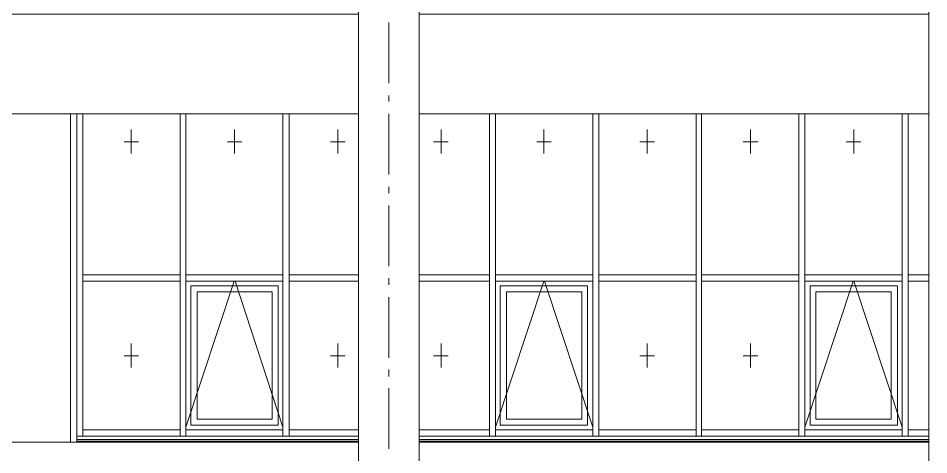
# Model space of a CAD drawing. Header units: millimetres. Extents: x -135211 to 49383, y -8033 to 228499.
# Drawn here: x -90898 to -83397, y 11541 to 15132 of the extents above; entities that cross this region are included whole.
import ezdxf

# ---------------------------------------------------------------- set-up
doc = ezdxf.new("R2010")
doc.units = ezdxf.units.MM
doc.layers.add('PDF _Геометрия', color=7, linetype='Continuous', true_color=0x1d1d1d)

msp = doc.modelspace()

# ---------------------------------------------------------------- linework, layer by layer
at = {"layer": 'PDF _Геометрия', "color": 7, "lineweight": 9}
for points in [[(-88095.8, 19123.9), (-88095.8, 7923.2), (-88095.8, 10145.6), (-91194.4, 10145.6), (-91194.4, 7444.9), (-89695.9, 7444.9), (-91194.4, 7444.9)], [(-83397.1, 18544), (-83591.8, 18544), (-84442.7, 18544), (-85293.5, 18544), (-86140.1, 18544), (-86991, 18544), (-87596.3, 18544), (-87596.3, 19123.9), (-87596.3, 8283)], [(-87596.3, 18544), (-83397.1, 18544), (-83397.1, 19123.9), (-83397.1, 9904.3)], [(-87846.1, 14598.7), (-87846.1, 15098.3)], [(-87846.1, 14446.4), (-87846.1, 14497.2)], [(-90377.4, 11694.9), (-90364.7, 11694.9), (-90415.5, 11694.9), (-90415.5, 12994.4), (-90415.5, 11720.3), (-90415.5, 11644.1), (-90466.3, 11644.1), (-90466.3, 11720.3), (-90466.3, 12994.4), (-90466.3, 14344.8)], [(-90364.7, 14344.8), (-90364.7, 12994.4), (-90364.7, 11694.9), (-90364.7, 11745.7), (-89564.7, 11745.7), (-89564.7, 11694.9), (-90364.7, 11694.9), (-89564.7, 11694.9), (-89556.2, 11694.9)], [(-89518.1, 14344.8), (-89518.1, 12994.4), (-89518.1, 11694.9), (-89564.7, 11694.9), (-89564.7, 12994.4), (-89564.7, 14344.8)], [(-88667.3, 14344.8), (-88667.3, 12994.4), (-88667.3, 11694.9), (-88718.1, 11694.9), (-88718.1, 12994.4), (-88718.1, 14344.8)], [(-87846.1, 13845.3), (-87846.1, 14344.8)], [(-86965.6, 14344.8), (-86965.6, 12994.4), (-86965.6, 11694.9), (-87016.4, 11694.9), (-87016.4, 12994.4), (-87016.4, 14344.8)], [(-86114.7, 14344.8), (-86114.7, 12994.4), (-86114.7, 11694.9), (-86165.5, 11694.9), (-86165.5, 12994.4), (-86165.5, 14344.8)], [(-85268.1, 14344.8), (-85268.1, 12994.4), (-85268.1, 11694.9), (-85314.7, 11694.9), (-85314.7, 12994.4), (-85314.7, 14344.8)], [(-84417.3, 14344.8), (-84417.3, 12994.4), (-84417.3, 11694.9), (-84468.1, 11694.9), (-84468.1, 12994.4), (-84468.1, 14344.8)], [(-83566.4, 14344.8), (-83566.4, 12994.4), (-83566.4, 11694.9), (-83617.2, 11694.9), (-83617.2, 12994.4), (-83617.2, 14344.8)], [(-89966.8, 14217.8), (-89966.8, 14018.8)], [(-89116, 14217.8), (-89116, 14018.8)], [(-88265.1, 14217.8), (-88265.1, 14018.8)], [(-87414.3, 14217.8), (-87414.3, 14018.8)], [(-86567.7, 14217.8), (-86567.7, 14018.8)], [(-85716.8, 14217.8), (-85716.8, 14018.8)], [(-84866, 14217.8), (-84866, 14018.8)], [(-84015.1, 14217.8), (-84015.1, 14018.8)], [(-89907.6, 14116.2), (-90026.1, 14116.2)], [(-89056.7, 14116.2), (-89175.2, 14116.2)], [(-88205.9, 14116.2), (-88324.4, 14116.2)], [(-87355, 14116.2), (-87477.8, 14116.2)], [(-86508.4, 14116.2), (-86626.9, 14116.2)], [(-85657.6, 14116.2), (-85776.1, 14116.2)], [(-84806.7, 14116.2), (-84925.2, 14116.2)], [(-83955.9, 14116.2), (-84078.6, 14116.2)], [(-87846.1, 13692.9), (-87846.1, 13743.7)], [(-87846.1, 13091.8), (-87846.1, 13591.3)], [(-88095.8, 12969), (-88667.3, 12969), (-88667.3, 13019.8), (-88095.8, 13019.8)], [(-87846.1, 12939.4), (-87846.1, 12994.4)], [(-87596.3, 13019.8), (-87016.4, 13019.8), (-87016.4, 12969), (-87596.3, 12969)], [(-83397.1, 12969), (-83566.4, 12969), (-83566.4, 13019.8), (-83397.1, 13019.8)], [(-89120.2, 12969), (-89518.1, 11766.8)], [(-88718.1, 11766.8), (-89111.7, 12969)], [(-86567.7, 12969), (-86965.6, 11766.8)], [(-86165.5, 11766.8), (-86563.4, 12969)], [(-84019.4, 12969), (-84417.3, 11766.8)], [(-83617.2, 11766.8), (-84015.1, 12969)], [(-87846.1, 12338.3), (-87846.1, 12837.8)], [(-89966.8, 12456.8), (-89966.8, 12257.9)], [(-88265.1, 12456.8), (-88265.1, 12257.9)], [(-87414.3, 12456.8), (-87414.3, 12257.9)], [(-85716.8, 12456.8), (-85716.8, 12257.9)], [(-84866, 12456.8), (-84866, 12257.9)], [(-89907.6, 12355.2), (-90026.1, 12355.2)], [(-88205.9, 12355.2), (-88324.4, 12355.2)], [(-87355, 12355.2), (-87477.8, 12355.2)], [(-85657.6, 12355.2), (-85776.1, 12355.2)], [(-84806.7, 12355.2), (-84925.2, 12355.2)], [(-87846.1, 12185.9), (-87846.1, 12240.9)], [(-87846.1, 11589), (-87846.1, 12088.5)], [(-88095.8, 11694.9), (-88667.3, 11694.9), (-88667.3, 11745.7), (-88095.8, 11745.7)], [(-83397.1, 11745.7), (-83566.4, 11745.7), (-83566.4, 11694.9), (-83397.1, 11694.9), (-87596.3, 11694.9), (-87016.4, 11694.9), (-87016.4, 11745.7), (-87596.3, 11745.7)], [(-88675.7, 11694.9), (-88667.3, 11694.9), (-88095.8, 11694.9), (-90415.5, 11694.9), (-90407.1, 11694.9)], [(-88095.8, 11665.2), (-90415.5, 11665.2), (-88095.8, 11665.2)], [(-88095.8, 11652.5), (-90415.5, 11652.5)], [(-88705.4, 11694.9), (-88718.1, 11694.9), (-89518.1, 11694.9), (-89526.6, 11694.9)], [(-87007.9, 11694.9), (-87016.4, 11694.9), (-87596.3, 11694.9)], [(-83397.1, 11652.5), (-87596.3, 11652.5)], [(-86157.1, 11694.9), (-86165.5, 11694.9), (-86965.6, 11694.9), (-86978.3, 11694.9)], [(-85306.2, 11694.9), (-85314.7, 11694.9), (-86114.7, 11694.9), (-86127.4, 11694.9)], [(-84455.4, 11694.9), (-84468.1, 11694.9), (-85268.1, 11694.9), (-85276.6, 11694.9)], [(-83604.5, 11694.9), (-83617.2, 11694.9), (-84417.3, 11694.9), (-84425.7, 11694.9)], [(-83397.1, 11694.9), (-83566.4, 11694.9), (-83574.9, 11694.9)]]:
    msp.add_lwpolyline(points, dxfattribs=at)
for points in [[(-91194.4, 14344.8), (-88095.8, 14344.8), (-88095.8, 15166), (-91194.4, 15166)], [(-87596.3, 14344.8), (-83397.1, 14344.8), (-83397.1, 15166), (-87596.3, 15166)], [(-91194.4, 14344.8), (-91194.4, 11644.1), (-90466.3, 11644.1), (-90466.3, 14344.8)], [(-90415.5, 12994.4), (-90415.5, 14344.8)], [(-90364.7, 13019.8), (-89564.7, 13019.8), (-89564.7, 12969), (-90364.7, 12969)], [(-89518.1, 13019.8), (-88718.1, 13019.8), (-88718.1, 12969), (-89518.1, 12969)], [(-86965.6, 13019.8), (-86165.5, 13019.8), (-86165.5, 12969), (-86965.6, 12969)], [(-86114.7, 13019.8), (-85314.7, 13019.8), (-85314.7, 12969), (-86114.7, 12969)], [(-85268.1, 13019.8), (-84468.1, 13019.8), (-84468.1, 12969), (-85268.1, 12969)], [(-84417.3, 13019.8), (-83617.2, 13019.8), (-83617.2, 12969), (-84417.3, 12969)], [(-88756.2, 11783.8), (-88756.2, 12930.9), (-89475.8, 12930.9), (-89475.8, 11783.8)], [(-89475.8, 12930.9), (-88756.2, 12930.9), (-88756.2, 11783.8), (-89475.8, 11783.8)], [(-86207.9, 11783.8), (-86207.9, 12930.9), (-86927.5, 12930.9), (-86927.5, 11783.8)], [(-86927.5, 12930.9), (-86207.9, 12930.9), (-86207.9, 11783.8), (-86927.5, 11783.8)], [(-83655.3, 11783.8), (-83655.3, 12930.9), (-84374.9, 12930.9), (-84374.9, 11783.8)], [(-84374.9, 12930.9), (-83655.3, 12930.9), (-83655.3, 11783.8), (-84374.9, 11783.8)], [(-89425, 12880.1), (-89425, 11834.6), (-88807, 11834.6), (-88807, 12880.1)], [(-88807, 12880.1), (-88807, 11834.6), (-89425, 11834.6), (-89425, 12880.1)], [(-86876.7, 12880.1), (-86876.7, 11834.6), (-86254.4, 11834.6), (-86254.4, 12880.1)], [(-86254.4, 12880.1), (-86254.4, 11834.6), (-86876.7, 11834.6), (-86876.7, 12880.1)], [(-84328.4, 12880.1), (-84328.4, 11834.6), (-83706.1, 11834.6), (-83706.1, 12880.1)], [(-83706.1, 12880.1), (-83706.1, 11834.6), (-84328.4, 11834.6), (-84328.4, 12880.1)], [(-89518.1, 11745.7), (-88718.1, 11745.7), (-88718.1, 11694.9), (-89518.1, 11694.9)], [(-86965.6, 11745.7), (-86165.5, 11745.7), (-86165.5, 11694.9), (-86965.6, 11694.9)], [(-86114.7, 11745.7), (-85314.7, 11745.7), (-85314.7, 11694.9), (-86114.7, 11694.9)], [(-85268.1, 11745.7), (-84468.1, 11745.7), (-84468.1, 11694.9), (-85268.1, 11694.9)], [(-84417.3, 11745.7), (-83617.2, 11745.7), (-83617.2, 11694.9), (-84417.3, 11694.9)], [(-91194.4, 10962.5), (-88095.8, 10962.5), (-88095.8, 11644.1), (-91194.4, 11644.1)], [(-90415.5, 11665.2), (-88095.8, 11665.2)], [(-83397.1, 11665.2), (-87596.3, 11665.2)], [(-87596.3, 11665.2), (-83397.1, 11665.2)], [(-83397.1, 11644.1), (-87596.3, 11644.1), (-87596.3, 10962.5), (-83397.1, 10962.5)]]:
    msp.add_lwpolyline(points, close=True, dxfattribs=at)

doc.saveas('drawing.dxf')
